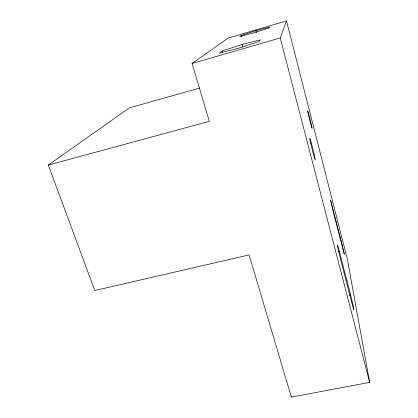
<?xml version="1.0" encoding="UTF-8"?>
<svg xmlns="http://www.w3.org/2000/svg" width="418" height="418" viewBox="0 0 418 418"><rect width="100%" height="100%" fill="white"/><g stroke="black" fill="none" stroke-linecap="round" stroke-linejoin="round"><path stroke-width="0.63" d="M291.383 397.1L249.071 254.923L94.771 290.515L48.326 165.063L209.314 121.345L192.087 63.484L228.186 38.033L286.497 20.9L347.363 259.15L369.674 382.371L291.383 397.1L291.409 395.794M369.674 382.371L280.232 37.954L286.497 20.9M222.136 50.939L219.596 53.018L238.171 48.336L258.982 41.586L260.273 39.851L242.017 44.517L222.136 50.939L222.496 52.193M241.087 35.431L239.666 36.596L253.763 32.85L269.103 27.959L269.819 26.998L255.91 30.718L241.087 35.431L241.432 36.69M48.326 165.063L129.329 107.886L199.579 88.083M192.087 63.484L280.232 37.954M338.058 251.547L339.322 251.265L350.613 295.014A10.487 0.345 76.4 0 1 353.732 308.636A10.487 0.345 76.4 0 1 352.16 304.085L340.555 259.191A10.586 0.366 76.3 0 1 337.478 245.7A10.586 0.366 76.3 0 1 339.322 251.265M349.344 295.28L350.613 295.014M242.017 44.517L242.706 47.025M255.91 30.718L256.422 32.609M344.286 254.144L333.125 211.393L330.56 200.06L341.71 242.806L344.286 254.144M310.752 143.39A11.004 0.402 76 0 0 315.115 159.498A11.004 0.402 76 0 0 311.509 143.573A11.004 0.402 76 0 0 310.752 143.39M308.463 114.877A9.029 0.266 75.9 0 0 312.068 128.425A9.029 0.266 75.9 0 0 309.158 115.739A9.029 0.266 75.9 0 0 308.463 114.877"/></g></svg>
